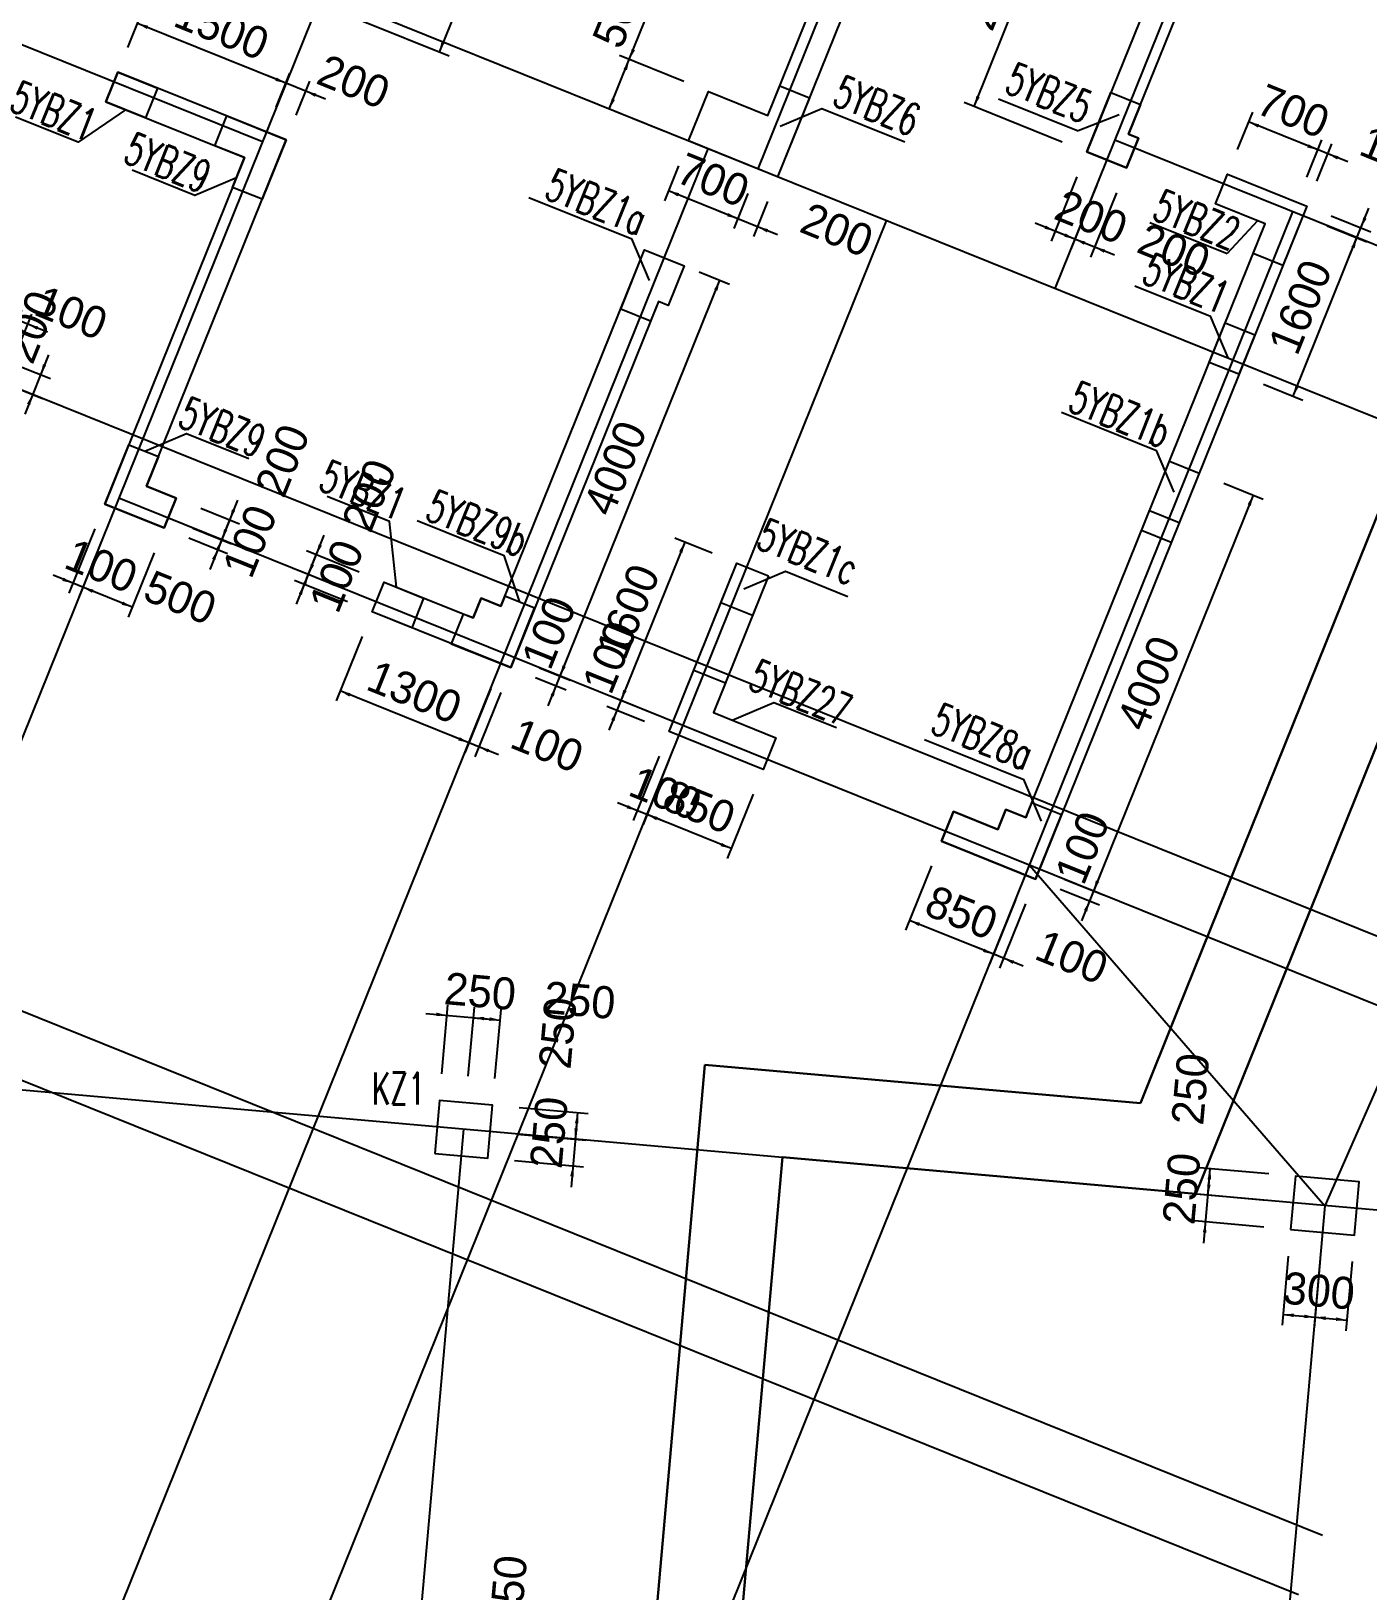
# Model space of a CAD drawing. Extents: x 387171 to 699106, y 11966 to 245688.
# Drawn here: x 553716 to 566237, y 64071 to 78685 of the extents above; entities that cross this region are included whole.
import ezdxf

# ---------------------------------------------------------------- set-up
doc = ezdxf.new("R2010")
doc.units = 0
doc.header["$LTSCALE"] = 100
doc.header["$MEASUREMENT"] = 0
doc.linetypes.add('DASHED', pattern=[19.05, 12.7, -6.35])
for name, color, linetype in [('b边缘构件', 235, 'Continuous'), ('COLU', 7, 'Continuous'), ('COLU_DASH', 9, 'DASHED'), ('DIM', 3, 'Continuous'), ('DOTE', 253, 'Continuous'), ('h后浇带(新)', 1, 'Continuous'), ('NUM', 7, 'Continuous'), ('wall-主楼', 2, 'Continuous'), ('Y阴影', 254, 'Continuous'), ('小尺寸', 4, 'Continuous'), ('边缘构件标注', 1, 'Continuous')]:
    doc.layers.add(name, color=color, linetype=linetype)
doc.styles.add('hztxt', font='hztxt')
doc.styles.get("Standard").update_dxf_attribs({"font": 'standard'})
doc.dimstyles.get("Standard").update_dxf_attribs({"dimtxt": 300, "dimasz": 100, "dimexe": 100, "dimexo": 250, "dimgap": 100, "dimtad": 0, "dimtoh": 1, "dimdec": 0, "dimdsep": 46, "dimcen": 0.09, "dimclrt": 7, "dimadec": 0, "dimazin": 0, "dimtfac": 1, "dimtdec": 4, "dimtofl": 0, "dimtmove": 0, "dimatfit": 3, "dimfxl": 1, "dimtolj": 1, "dimtzin": 0, "dimarcsym": 0})

# ---------------------------------------------------------------- blocks, each defined once
blk = doc.blocks.new('*D1565')
at = {"layer": '小尺寸', "color": 0, "linetype": 'ByBlock', "lineweight": -2}
for p, q in [((559780, 77425), (559648, 77097)), ((560335, 76928), (559686, 77190)), ((560430, 77163), (560298, 76835))]:
    blk.add_line(p, q, dxfattribs=at)
for points in [[(559686, 77190), (559785, 77168), (559772, 77137)], [(560335, 76928), (560236, 76950), (560248, 76981)]]:
    blk.add_solid(points, dxfattribs=at)
at = {"layer": '小尺寸', "color": 7, "linetype": 'Continuous', "lineweight": -2, "insert": (560104, 77291), "char_height": 300, "width": 566.67, "attachment_point": 5, "rotation": 338.0454, "style": 'hztxt'}
blk.add_mtext('700', dxfattribs=at)
blk = doc.blocks.new('*D1137')
at = {"layer": '小尺寸', "color": 0, "linetype": 'ByBlock', "lineweight": -2}
for p, q in [((559132, 77956), (559319, 78419)), ((559829, 78214), (559226, 78457)), ((559642, 77750), (559039, 77993))]:
    blk.add_line(p, q, dxfattribs=at)
for points in [[(559319, 78419), (559297, 78320), (559266, 78333)], [(559132, 77956), (559154, 78055), (559185, 78042)]]:
    blk.add_solid(points, dxfattribs=at)
at = {"layer": '小尺寸', "color": 7, "linetype": 'Continuous', "lineweight": -2, "insert": (559230, 78868), "char_height": 300, "width": 566.67, "attachment_point": 5, "rotation": 68.0454, "style": 'hztxt'}
blk.add_mtext('500', dxfattribs=at)
blk = doc.blocks.new('*D711')
at = {"layer": '小尺寸', "color": 0, "linetype": 'ByBlock', "lineweight": -2}
for p, q in [((558022, 72527), (557779, 71924)), ((558115, 72490), (557872, 71887)), ((558094, 71905), (557631, 72092))]:
    blk.add_line(p, q, dxfattribs=at)
for points in [[(557816, 72017), (557717, 72039), (557730, 72070)], [(557909, 71979), (558008, 71957), (557995, 71927)]]:
    blk.add_solid(points, dxfattribs=at)
at = {"layer": '小尺寸', "color": 7, "linetype": 'Continuous', "lineweight": -2, "insert": (558550, 71991), "char_height": 300, "width": 476.67, "attachment_point": 5, "rotation": 338.0454, "style": 'hztxt'}
blk.add_mtext('100', dxfattribs=at)
blk = doc.blocks.new('*D631')
at = {"layer": '小尺寸', "color": 0, "linetype": 'ByBlock', "lineweight": -2}
for p, q in [((556816, 73013), (556573, 72410)), ((557816, 72017), (556610, 72503)), ((558022, 72527), (557779, 71924))]:
    blk.add_line(p, q, dxfattribs=at)
for points in [[(556610, 72503), (556709, 72481), (556697, 72450)], [(557816, 72017), (557717, 72039), (557730, 72070)]]:
    blk.add_solid(points, dxfattribs=at)
at = {"layer": '小尺寸', "color": 7, "linetype": 'Continuous', "lineweight": -2, "insert": (557307, 72492), "char_height": 300, "width": 690, "attachment_point": 5, "rotation": 338.0454, "style": 'hztxt'}
blk.add_mtext('1300', dxfattribs=at)
blk = doc.blocks.new('*D232')
at = {"layer": '小尺寸', "color": 0, "linetype": 'ByBlock', "lineweight": -2}
for p, q in [((559691, 71854), (559448, 71251)), ((560480, 71536), (560237, 70933)), ((560274, 71026), (559486, 71344))]:
    blk.add_line(p, q, dxfattribs=at)
for points in [[(559486, 71344), (559585, 71322), (559572, 71291)], [(560274, 71026), (560175, 71048), (560187, 71079)]]:
    blk.add_solid(points, dxfattribs=at)
at = {"layer": '小尺寸', "color": 7, "linetype": 'Continuous', "lineweight": -2, "insert": (559973, 71417), "char_height": 300, "width": 566.67, "attachment_point": 5, "rotation": 338.0454, "style": 'hztxt'}
blk.add_mtext('850', dxfattribs=at)
blk = doc.blocks.new('*D2774')
at = {"layer": '小尺寸', "color": 0, "linetype": 'ByBlock', "lineweight": -2}
for p, q in [((559599, 71891), (559355, 71289)), ((559691, 71854), (559448, 71251)), ((559671, 71269), (559207, 71456))]:
    blk.add_line(p, q, dxfattribs=at)
for points in [[(559393, 71381), (559294, 71403), (559306, 71434)], [(559486, 71344), (559585, 71322), (559572, 71291)]]:
    blk.add_solid(points, dxfattribs=at)
at = {"layer": '小尺寸', "color": 7, "linetype": 'Continuous', "lineweight": -2, "insert": (559659, 71543), "char_height": 300, "width": 476.67, "attachment_point": 5, "rotation": 338.0454, "style": 'hztxt'}
blk.add_mtext('100', dxfattribs=at)
blk = doc.blocks.new('*D2744')
at = {"layer": '小尺寸', "color": 0, "linetype": 'ByBlock', "lineweight": -2}
for p, q in [((562937, 70545), (562694, 69943)), ((563030, 70508), (562787, 69905)), ((563010, 69923), (562546, 70110))]:
    blk.add_line(p, q, dxfattribs=at)
for points in [[(562732, 70035), (562633, 70057), (562645, 70088)], [(562825, 69998), (562924, 69976), (562911, 69945)]]:
    blk.add_solid(points, dxfattribs=at)
at = {"layer": '小尺寸', "color": 7, "linetype": 'Continuous', "lineweight": -2, "insert": (563465, 70009), "char_height": 300, "width": 476.67, "attachment_point": 5, "rotation": 338.0454, "style": 'hztxt'}
blk.add_mtext('100', dxfattribs=at)
blk = doc.blocks.new('*D2307')
at = {"layer": '小尺寸', "color": 0, "linetype": 'ByBlock', "lineweight": -2}
for p, q in [((562149, 70863), (561906, 70260)), ((562937, 70545), (562694, 69943)), ((562732, 70035), (561943, 70353))]:
    blk.add_line(p, q, dxfattribs=at)
for points in [[(561943, 70353), (562042, 70331), (562030, 70300)], [(562732, 70035), (562633, 70057), (562645, 70088)]]:
    blk.add_solid(points, dxfattribs=at)
at = {"layer": '小尺寸', "color": 7, "linetype": 'Continuous', "lineweight": -2, "insert": (562431, 70426), "char_height": 300, "width": 566.67, "attachment_point": 5, "rotation": 338.0454, "style": 'hztxt'}
blk.add_mtext('850', dxfattribs=at)
blk = doc.blocks.new('*D1876')
at = {"layer": '小尺寸', "color": 0, "linetype": 'ByBlock', "lineweight": -2}
for p, q in [((566049, 77461), (565585, 77648)), ((565667, 77316), (565808, 77666)), ((565759, 77279), (565901, 77629))]:
    blk.add_line(p, q, dxfattribs=at)
for points in [[(565770, 77573), (565671, 77595), (565684, 77626)], [(565863, 77536), (565962, 77514), (565950, 77483)]]:
    blk.add_solid(points, dxfattribs=at)
at = {"layer": '小尺寸', "color": 7, "linetype": 'Continuous', "lineweight": -2, "insert": (566504, 77547), "char_height": 300, "width": 476.67, "attachment_point": 5, "rotation": 338.0454, "style": 'hztxt'}
blk.add_mtext('100', dxfattribs=at)
blk = doc.blocks.new('*D1793')
at = {"layer": '小尺寸', "color": 0, "linetype": 'ByBlock', "lineweight": -2}
for p, q in [((565017, 77578), (565159, 77928)), ((565770, 77573), (565121, 77835)), ((565667, 77316), (565808, 77666))]:
    blk.add_line(p, q, dxfattribs=at)
for points in [[(565121, 77835), (565220, 77813), (565208, 77782)], [(565770, 77573), (565671, 77595), (565684, 77626)]]:
    blk.add_solid(points, dxfattribs=at)
at = {"layer": '小尺寸', "color": 7, "linetype": 'Continuous', "lineweight": -2, "insert": (565539, 77936), "char_height": 300, "width": 566.67, "attachment_point": 5, "rotation": 338.0454, "style": 'hztxt'}
blk.add_mtext('700', dxfattribs=at)
blk = doc.blocks.new('*D1387')
at = {"layer": '小尺寸', "color": 0, "linetype": 'ByBlock', "lineweight": -2}
for p, q in [((565538, 75266), (566136, 76750)), ((565858, 76862), (566229, 76712)), ((565259, 75378), (565630, 75228))]:
    blk.add_line(p, q, dxfattribs=at)
for points in [[(566136, 76750), (566114, 76651), (566083, 76663)], [(565538, 75266), (565560, 75365), (565591, 75352)]]:
    blk.add_solid(points, dxfattribs=at)
at = {"layer": '小尺寸', "color": 7, "linetype": 'Continuous', "lineweight": -2, "insert": (565605, 76101), "char_height": 300, "width": 685, "attachment_point": 5, "rotation": 68.0454, "style": 'hztxt'}
blk.add_mtext('1600', dxfattribs=at)
blk = doc.blocks.new('*D915')
at = {"layer": '小尺寸', "color": 0, "linetype": 'ByBlock', "lineweight": -2}
for p, q in [((566061, 76564), (566248, 77028)), ((565895, 76954), (566266, 76805)), ((565858, 76862), (566229, 76712))]:
    blk.add_line(p, q, dxfattribs=at)
for points in [[(566173, 76842), (566195, 76941), (566226, 76929)], [(566136, 76750), (566114, 76651), (566083, 76663)]]:
    blk.add_solid(points, dxfattribs=at)
at = {"layer": '小尺寸', "color": 7, "linetype": 'Continuous', "lineweight": -2, "insert": (566626, 77296), "char_height": 300, "width": 476.67, "attachment_point": 5, "rotation": 68.0454, "style": 'hztxt'}
blk.add_mtext('100', dxfattribs=at)
blk = doc.blocks.new('*D514')
at = {"layer": '小尺寸', "color": 0, "linetype": 'ByBlock', "lineweight": -2}
for p, q in [((563698, 77247), (563455, 76644)), ((563884, 77172), (563641, 76569)), ((563864, 76587), (563307, 76812))]:
    blk.add_line(p, q, dxfattribs=at)
for points in [[(563493, 76737), (563394, 76759), (563406, 76790)], [(563678, 76662), (563777, 76640), (563765, 76609)]]:
    blk.add_solid(points, dxfattribs=at)
at = {"layer": '小尺寸', "color": 7, "linetype": 'Continuous', "lineweight": -2, "insert": (564422, 76632), "char_height": 300, "width": 566.67, "attachment_point": 5, "rotation": 338.0454, "style": 'hztxt'}
blk.add_mtext('200', dxfattribs=at)
blk = doc.blocks.new('*D2633')
at = {"layer": '小尺寸', "color": 0, "linetype": 'ByBlock', "lineweight": -2}
for p, q in [((563513, 77322), (563270, 76719)), ((563698, 77247), (563455, 76644)), ((563678, 76662), (563122, 76886))]:
    blk.add_line(p, q, dxfattribs=at)
for points in [[(563307, 76812), (563208, 76834), (563220, 76865)], [(563493, 76737), (563591, 76715), (563579, 76684)]]:
    blk.add_solid(points, dxfattribs=at)
at = {"layer": '小尺寸', "color": 7, "linetype": 'Continuous', "lineweight": -2, "insert": (563647, 76944), "char_height": 300, "width": 566.67, "attachment_point": 5, "rotation": 338.0454, "style": 'hztxt'}
blk.add_mtext('200', dxfattribs=at)
blk = doc.blocks.new('*D2592')
at = {"layer": '小尺寸', "color": 0, "linetype": 'ByBlock', "lineweight": -2}
for p, q in [((562549, 77980), (563409, 80113)), ((563724, 79986), (563316, 80150)), ((563374, 77647), (562456, 78017))]:
    blk.add_line(p, q, dxfattribs=at)
for points in [[(563409, 80113), (563387, 80014), (563356, 80027)], [(562549, 77980), (562571, 78079), (562602, 78066)]]:
    blk.add_solid(points, dxfattribs=at)
at = {"layer": '小尺寸', "color": 7, "linetype": 'Continuous', "lineweight": -2, "insert": (562747, 79140), "char_height": 300, "width": 780, "attachment_point": 5, "rotation": 68.0454, "style": 'hztxt'}
blk.add_mtext('2300', dxfattribs=at)
blk = doc.blocks.new('*D830')
at = {"layer": '小尺寸', "color": 0, "linetype": 'ByBlock', "lineweight": -2}
for p, q in [((560430, 77163), (560298, 76835)), ((560615, 77088), (560483, 76761)), ((560706, 76778), (560149, 77003))]:
    blk.add_line(p, q, dxfattribs=at)
for points in [[(560335, 76928), (560236, 76950), (560248, 76981)], [(560520, 76853), (560619, 76831), (560607, 76800)]]:
    blk.add_solid(points, dxfattribs=at)
at = {"layer": '小尺寸', "color": 7, "linetype": 'Continuous', "lineweight": -2, "insert": (561264, 76823), "char_height": 300, "width": 566.67, "attachment_point": 5, "rotation": 338.0454, "style": 'hztxt'}
blk.add_mtext('200', dxfattribs=at)
blk = doc.blocks.new('*D18')
at = {"layer": '小尺寸', "color": 0, "linetype": 'ByBlock', "lineweight": -2}
for p, q in [((559319, 78419), (560478, 81295)), ((560988, 81089), (560385, 81332)), ((559829, 78214), (559226, 78457))]:
    blk.add_line(p, q, dxfattribs=at)
for points in [[(560478, 81295), (560456, 81196), (560425, 81208)], [(559319, 78419), (559341, 78518), (559372, 78506)]]:
    blk.add_solid(points, dxfattribs=at)
at = {"layer": '小尺寸', "color": 7, "linetype": 'Continuous', "lineweight": -2, "insert": (559666, 79950), "char_height": 300, "width": 775, "attachment_point": 5, "rotation": 68.0454, "style": 'hztxt'}
blk.add_mtext('3100', dxfattribs=at)
blk = doc.blocks.new('*D43')
at = {"layer": '小尺寸', "color": 0, "linetype": 'ByBlock', "lineweight": -2}
for p, q in [((564888, 74449), (565257, 74301)), ((565164, 74338), (563668, 70628)), ((563393, 70739), (563761, 70591))]:
    blk.add_line(p, q, dxfattribs=at)
for points in [[(565164, 74338), (565142, 74239), (565111, 74252)], [(563668, 70628), (563690, 70727), (563721, 70715)]]:
    blk.add_solid(points, dxfattribs=at)
at = {"layer": '小尺寸', "color": 7, "linetype": 'Continuous', "lineweight": -2, "insert": (564184, 72577), "char_height": 300, "width": 790, "attachment_point": 5, "rotation": 68.0454, "style": 'hztxt'}
blk.add_mtext('4000', dxfattribs=at)
blk = doc.blocks.new('*D2636')
at = {"layer": '小尺寸', "color": 0, "linetype": 'ByBlock', "lineweight": -2}
for p, q in [((563393, 70739), (563761, 70591)), ((563743, 70814), (563556, 70350)), ((563356, 70646), (563724, 70498))]:
    blk.add_line(p, q, dxfattribs=at)
for points in [[(563668, 70628), (563690, 70727), (563721, 70715)], [(563631, 70535), (563609, 70436), (563578, 70449)]]:
    blk.add_solid(points, dxfattribs=at)
at = {"layer": '小尺寸', "color": 7, "linetype": 'Continuous', "lineweight": -2, "insert": (563563, 71035), "char_height": 300, "width": 476.67, "attachment_point": 5, "rotation": 68.0454, "style": 'hztxt'}
blk.add_mtext('100', dxfattribs=at)
blk = doc.blocks.new('*D2594')
at = {"layer": '小尺寸', "color": 0, "linetype": 'ByBlock', "lineweight": -2}
for p, q in [((558559, 72364), (558746, 72828)), ((558477, 72721), (558764, 72605)), ((558440, 72628), (558727, 72512))]:
    blk.add_line(p, q, dxfattribs=at)
for points in [[(558671, 72643), (558693, 72742), (558724, 72729)], [(558634, 72550), (558612, 72451), (558581, 72463)]]:
    blk.add_solid(points, dxfattribs=at)
at = {"layer": '小尺寸', "color": 7, "linetype": 'Continuous', "lineweight": -2, "insert": (558566, 73050), "char_height": 300, "width": 476.67, "attachment_point": 5, "rotation": 68.0454, "style": 'hztxt'}
blk.add_mtext('100', dxfattribs=at)
blk = doc.blocks.new('*D2174')
at = {"layer": '小尺寸', "color": 0, "linetype": 'ByBlock', "lineweight": -2}
for p, q in [((558671, 72643), (560167, 76352)), ((559973, 76431), (560259, 76315)), ((558477, 72721), (558764, 72605))]:
    blk.add_line(p, q, dxfattribs=at)
for points in [[(560167, 76352), (560145, 76254), (560114, 76266)], [(558671, 72643), (558693, 72742), (558724, 72729)]]:
    blk.add_solid(points, dxfattribs=at)
at = {"layer": '小尺寸', "color": 7, "linetype": 'Continuous', "lineweight": -2, "insert": (559187, 74591), "char_height": 300, "width": 790, "attachment_point": 5, "rotation": 68.0454, "style": 'hztxt'}
blk.add_mtext('4000', dxfattribs=at)
blk = doc.blocks.new('*D1737')
at = {"layer": '小尺寸', "color": 0, "linetype": 'ByBlock', "lineweight": -2}
for p, q in [((559839, 73897), (559240, 72413)), ((560096, 73793), (559746, 73934)), ((559497, 72309), (559148, 72450))]:
    blk.add_line(p, q, dxfattribs=at)
for points in [[(559839, 73897), (559817, 73798), (559786, 73811)], [(559240, 72413), (559262, 72512), (559293, 72500)]]:
    blk.add_solid(points, dxfattribs=at)
at = {"layer": '小尺寸', "color": 7, "linetype": 'Continuous', "lineweight": -2, "insert": (559308, 73249), "char_height": 300, "width": 685, "attachment_point": 5, "rotation": 68.0454, "style": 'hztxt'}
blk.add_mtext('1600', dxfattribs=at)
blk = doc.blocks.new('*D1318')
at = {"layer": '小尺寸', "color": 0, "linetype": 'ByBlock', "lineweight": -2}
for p, q in [((559315, 72599), (559128, 72135)), ((559460, 72217), (559110, 72358)), ((559497, 72309), (559148, 72450))]:
    blk.add_line(p, q, dxfattribs=at)
for points in [[(559240, 72413), (559262, 72512), (559293, 72500)], [(559203, 72320), (559181, 72221), (559150, 72234)]]:
    blk.add_solid(points, dxfattribs=at)
at = {"layer": '小尺寸', "color": 7, "linetype": 'Continuous', "lineweight": -2, "insert": (559135, 72820), "char_height": 300, "width": 476.67, "attachment_point": 5, "rotation": 68.0454, "style": 'hztxt'}
blk.add_mtext('100', dxfattribs=at)
blk = doc.blocks.new('*D1262')
at = {"layer": '小尺寸', "color": 0, "linetype": 'ByBlock', "lineweight": -2}
for p, q in [((554405, 73985), (554162, 73382)), ((554868, 73798), (554625, 73195)), ((554663, 73288), (554199, 73475))]:
    blk.add_line(p, q, dxfattribs=at)
for points in [[(554199, 73475), (554298, 73453), (554286, 73422)], [(554663, 73288), (554564, 73310), (554576, 73341)]]:
    blk.add_solid(points, dxfattribs=at)
at = {"layer": '小尺寸', "color": 7, "linetype": 'Continuous', "lineweight": -2, "insert": (555112, 73377), "char_height": 300, "width": 566.67, "attachment_point": 5, "rotation": 338.0454, "style": 'hztxt'}
blk.add_mtext('500', dxfattribs=at)
blk = doc.blocks.new('*D834')
at = {"layer": '小尺寸', "color": 0, "linetype": 'ByBlock', "lineweight": -2}
for p, q in [((554312, 74022), (554069, 73420)), ((554405, 73985), (554162, 73382)), ((554384, 73400), (553921, 73587))]:
    blk.add_line(p, q, dxfattribs=at)
for points in [[(554106, 73512), (554007, 73534), (554020, 73565)], [(554199, 73475), (554298, 73453), (554286, 73422)]]:
    blk.add_solid(points, dxfattribs=at)
at = {"layer": '小尺寸', "color": 7, "linetype": 'Continuous', "lineweight": -2, "insert": (554373, 73674), "char_height": 300, "width": 476.67, "attachment_point": 5, "rotation": 338.0454, "style": 'hztxt'}
blk.add_mtext('100', dxfattribs=at)
blk = doc.blocks.new('*D2686')
at = {"layer": '小尺寸', "color": 0, "linetype": 'ByBlock', "lineweight": -2}
for p, q in [((556201, 73315), (556387, 73779)), ((556678, 73338), (556183, 73538)), ((556715, 73431), (556220, 73631))]:
    blk.add_line(p, q, dxfattribs=at)
for points in [[(556313, 73593), (556335, 73692), (556366, 73680)], [(556275, 73501), (556253, 73402), (556222, 73414)]]:
    blk.add_solid(points, dxfattribs=at)
at = {"layer": '小尺寸', "color": 7, "linetype": 'Continuous', "lineweight": -2, "insert": (556577, 73580), "char_height": 300, "width": 476.67, "attachment_point": 5, "rotation": 68.0454, "style": 'hztxt'}
blk.add_mtext('100', dxfattribs=at)
blk = doc.blocks.new('*D2277')
at = {"layer": '小尺寸', "color": 0, "linetype": 'ByBlock', "lineweight": -2}
for p, q in [((556238, 73408), (556462, 73964)), ((556790, 73617), (556295, 73816)), ((556715, 73431), (556220, 73631))]:
    blk.add_line(p, q, dxfattribs=at)
for points in [[(556387, 73779), (556409, 73878), (556440, 73865)], [(556313, 73593), (556291, 73494), (556260, 73507)]]:
    blk.add_solid(points, dxfattribs=at)
at = {"layer": '小尺寸', "color": 7, "linetype": 'Continuous', "lineweight": -2, "insert": (556882, 74336), "char_height": 300, "width": 566.67, "attachment_point": 5, "rotation": 68.0454, "style": 'hztxt'}
blk.add_mtext('200', dxfattribs=at)
blk = doc.blocks.new('*D1839')
at = {"layer": '小尺寸', "color": 0, "linetype": 'ByBlock', "lineweight": -2}
for p, q in [((555650, 74292), (555426, 73735)), ((555306, 74215), (555668, 74069)), ((555231, 74029), (555593, 73883))]:
    blk.add_line(p, q, dxfattribs=at)
for points in [[(555575, 74106), (555597, 74205), (555628, 74193)], [(555501, 73921), (555479, 73822), (555448, 73834)]]:
    blk.add_solid(points, dxfattribs=at)
at = {"layer": '小尺寸', "color": 7, "linetype": 'Continuous', "lineweight": -2, "insert": (556070, 74663), "char_height": 300, "width": 566.67, "attachment_point": 5, "rotation": 68.0454, "style": 'hztxt'}
blk.add_mtext('200', dxfattribs=at)
blk = doc.blocks.new('*D1789')
at = {"layer": '小尺寸', "color": 0, "linetype": 'ByBlock', "lineweight": -2}
for p, q in [((555575, 74106), (555388, 73642)), ((555231, 74029), (555593, 73883)), ((555194, 73937), (555556, 73790))]:
    blk.add_line(p, q, dxfattribs=at)
for points in [[(555501, 73921), (555523, 74020), (555553, 74007)], [(555463, 73828), (555441, 73729), (555410, 73741)]]:
    blk.add_solid(points, dxfattribs=at)
at = {"layer": '小尺寸', "color": 7, "linetype": 'Continuous', "lineweight": -2, "insert": (555765, 73907), "char_height": 300, "width": 476.67, "attachment_point": 5, "rotation": 68.0454, "style": 'hztxt'}
blk.add_mtext('100', dxfattribs=at)
blk = doc.blocks.new('*D1373')
at = {"layer": '小尺寸', "color": 0, "linetype": 'ByBlock', "lineweight": -2}
for p, q in [((556474, 78048), (555917, 78273)), ((556012, 77973), (556140, 78291)), ((556198, 77898), (556326, 78216))]:
    blk.add_line(p, q, dxfattribs=at)
for points in [[(556103, 78198), (556004, 78220), (556016, 78251)], [(556288, 78123), (556387, 78101), (556375, 78070)]]:
    blk.add_solid(points, dxfattribs=at)
at = {"layer": '小尺寸', "color": 7, "linetype": 'Continuous', "lineweight": -2, "insert": (556737, 78212), "char_height": 300, "width": 566.67, "attachment_point": 5, "rotation": 338.0454, "style": 'hztxt'}
blk.add_mtext('200', dxfattribs=at)
blk = doc.blocks.new('*D934')
at = {"layer": '小尺寸', "color": 0, "linetype": 'ByBlock', "lineweight": -2}
for p, q in [((554621, 78534), (554749, 78852)), ((556103, 78198), (554712, 78759)), ((556012, 77973), (556140, 78291))]:
    blk.add_line(p, q, dxfattribs=at)
for points in [[(554712, 78759), (554811, 78737), (554798, 78706)], [(556103, 78198), (556004, 78220), (556016, 78251)]]:
    blk.add_solid(points, dxfattribs=at)
at = {"layer": '小尺寸', "color": 7, "linetype": 'Continuous', "lineweight": -2, "insert": (555501, 78710), "char_height": 300, "width": 690, "attachment_point": 5, "rotation": 338.0454, "style": 'hztxt'}
blk.add_mtext('1500', dxfattribs=at)
blk = doc.blocks.new('*D525')
at = {"layer": '小尺寸', "color": 0, "linetype": 'ByBlock', "lineweight": -2}
for p, q in [((553869, 75866), (553405, 76053)), ((553462, 75659), (553628, 76071)), ((553555, 75621), (553721, 76033))]:
    blk.add_line(p, q, dxfattribs=at)
for points in [[(553591, 75978), (553492, 76000), (553504, 76031)], [(553683, 75940), (553782, 75918), (553770, 75888)]]:
    blk.add_solid(points, dxfattribs=at)
at = {"layer": '小尺寸', "color": 7, "linetype": 'Continuous', "lineweight": -2, "insert": (554091, 76046), "char_height": 300, "width": 476.67, "attachment_point": 5, "rotation": 338.0454, "style": 'hztxt'}
blk.add_mtext('100', dxfattribs=at)
blk = doc.blocks.new('*D2642')
at = {"layer": '小尺寸', "color": 0, "linetype": 'ByBlock', "lineweight": -2}
for p, q in [((553879, 75653), (553655, 75096)), ((553629, 75538), (553897, 75430)), ((553554, 75352), (553822, 75244))]:
    blk.add_line(p, q, dxfattribs=at)
for points in [[(553804, 75467), (553826, 75566), (553857, 75554)], [(553729, 75282), (553707, 75183), (553677, 75195)]]:
    blk.add_solid(points, dxfattribs=at)
at = {"layer": '小尺寸', "color": 7, "linetype": 'Continuous', "lineweight": -2, "insert": (553716, 75916), "char_height": 300, "width": 566.67, "attachment_point": 5, "rotation": 68.0454, "style": 'hztxt'}
blk.add_mtext('200', dxfattribs=at)
blk = doc.blocks.new('*D1081')
at = {"layer": '小尺寸', "color": 0, "linetype": 'ByBlock', "lineweight": -2}
for p, q in [((558669, 82023), (559014, 81884)), ((558921, 81922), (557538, 78490)), ((556822, 78779), (557631, 78453))]:
    blk.add_line(p, q, dxfattribs=at)
for points in [[(558921, 81922), (558899, 81823), (558868, 81835)], [(557538, 78490), (557560, 78589), (557591, 78577)]]:
    blk.add_solid(points, dxfattribs=at)
at = {"layer": '小尺寸', "color": 7, "linetype": 'Continuous', "lineweight": -2, "insert": (557998, 80299), "char_height": 300, "width": 780, "attachment_point": 5, "rotation": 68.0454, "style": 'hztxt'}
blk.add_mtext('3700', dxfattribs=at)
blk = doc.blocks.new('*D499')
at = {"layer": 'DIM', "color": 0, "linetype": 'ByBlock', "lineweight": -2}
for p, q in [((558287, 68600), (558935, 68543)), ((558835, 68552), (558813, 68303)), ((558265, 68351), (558913, 68294))]:
    blk.add_line(p, q, dxfattribs=at)
for points in [[(558835, 68552), (558843, 68450), (558810, 68453)], [(558813, 68303), (558805, 68404), (558838, 68401)]]:
    blk.add_solid(points, dxfattribs=at)
at = {"layer": 'DIM', "color": 7, "linetype": 'Continuous', "lineweight": -2, "insert": (558650, 69297), "char_height": 300, "width": 566.67, "attachment_point": 5, "rotation": 84.9316, "style": 'hztxt'}
blk.add_mtext('250', dxfattribs=at)
blk = doc.blocks.new('*D44')
at = {"layer": 'DIM', "color": 0, "linetype": 'ByBlock', "lineweight": -2}
for p, q in [((558831, 68502), (558773, 67854)), ((558265, 68351), (558913, 68294)), ((558243, 68102), (558890, 68045))]:
    blk.add_line(p, q, dxfattribs=at)
for points in [[(558813, 68303), (558805, 68404), (558838, 68401)], [(558791, 68054), (558799, 67952), (558765, 67955)]]:
    blk.add_solid(points, dxfattribs=at)
at = {"layer": 'DIM', "color": 7, "linetype": 'Continuous', "lineweight": -2, "insert": (558567, 68365), "char_height": 300, "width": 566.67, "attachment_point": 5, "rotation": 84.9316, "style": 'hztxt'}
blk.add_mtext('250', dxfattribs=at)
blk = doc.blocks.new('*D2645')
at = {"layer": 'DIM', "color": 0, "linetype": 'ByBlock', "lineweight": -2}
for p, q in [((557412, 69481), (558059, 69424)), ((557562, 68915), (557620, 69563)), ((557811, 68893), (557869, 69541))]:
    blk.add_line(p, q, dxfattribs=at)
for points in [[(557611, 69463), (557510, 69456), (557513, 69489)], [(557860, 69441), (557961, 69449), (557958, 69416)]]:
    blk.add_solid(points, dxfattribs=at)
at = {"layer": 'DIM', "color": 7, "linetype": 'Continuous', "lineweight": -2, "insert": (557922, 69687), "char_height": 300, "width": 566.67, "attachment_point": 5, "rotation": 354.9316, "style": 'hztxt'}
blk.add_mtext('250', dxfattribs=at)
blk = doc.blocks.new('*D2565')
at = {"layer": 'DIM', "color": 0, "linetype": 'ByBlock', "lineweight": -2}
for p, q in [((557811, 68893), (557869, 69541)), ((557860, 69441), (558109, 69419)), ((558060, 68871), (558118, 69519))]:
    blk.add_line(p, q, dxfattribs=at)
for points in [[(557860, 69441), (557961, 69449), (557958, 69416)], [(558109, 69419), (558008, 69411), (558011, 69445)]]:
    blk.add_solid(points, dxfattribs=at)
at = {"layer": 'DIM', "color": 7, "linetype": 'Continuous', "lineweight": -2, "insert": (558854, 69604), "char_height": 300, "width": 566.67, "attachment_point": 5, "rotation": 354.9316, "style": 'hztxt'}
blk.add_mtext('250', dxfattribs=at)
blk = doc.blocks.new('*D2156')
at = {"layer": 'DIM', "color": 0, "linetype": 'ByBlock', "lineweight": -2}
for p, q in [((565492, 67208), (565435, 66561)), ((565791, 67182), (565734, 66534)), ((565444, 66660), (565743, 66634))]:
    blk.add_line(p, q, dxfattribs=at)
for points in [[(565444, 66660), (565545, 66668), (565542, 66635)], [(565743, 66634), (565642, 66626), (565644, 66659)]]:
    blk.add_solid(points, dxfattribs=at)
at = {"layer": 'DIM', "color": 7, "linetype": 'Continuous', "lineweight": -2, "insert": (565780, 66881), "char_height": 300, "width": 566.67, "attachment_point": 5, "rotation": 354.9316, "style": 'hztxt'}
blk.add_mtext('300', dxfattribs=at)
blk = doc.blocks.new('*D1686')
at = {"layer": 'DIM', "color": 0, "linetype": 'ByBlock', "lineweight": -2}
for p, q in [((565791, 67182), (565734, 66534)), ((566090, 67155), (566033, 66508)), ((565743, 66634), (566041, 66607))]:
    blk.add_line(p, q, dxfattribs=at)
for points in [[(565743, 66634), (565844, 66642), (565841, 66608)], [(566041, 66607), (565940, 66600), (565943, 66633)]]:
    blk.add_solid(points, dxfattribs=at)
at = {"layer": 'DIM', "color": 7, "linetype": 'Continuous', "lineweight": -2, "insert": (566812, 66790), "char_height": 300, "width": 566.67, "attachment_point": 5, "rotation": 354.9316, "style": 'hztxt'}
blk.add_mtext('300', dxfattribs=at)
blk = doc.blocks.new('*D1283')
at = {"layer": 'DIM', "color": 0, "linetype": 'ByBlock', "lineweight": -2}
for p, q in [((564700, 67329), (564757, 67976)), ((565288, 67728), (564640, 67786)), ((565265, 67479), (564618, 67537))]:
    blk.add_line(p, q, dxfattribs=at)
for points in [[(564740, 67777), (564732, 67878), (564765, 67875)], [(564718, 67528), (564725, 67427), (564692, 67430)]]:
    blk.add_solid(points, dxfattribs=at)
at = {"layer": 'DIM', "color": 7, "linetype": 'Continuous', "lineweight": -2, "insert": (564494, 67839), "char_height": 300, "width": 566.67, "attachment_point": 5, "rotation": 84.9316, "style": 'hztxt'}
blk.add_mtext('250', dxfattribs=at)
blk = doc.blocks.new('*D1181')
at = {"layer": 'DIM', "color": 0, "linetype": 'ByBlock', "lineweight": -2}
for p, q in [((565310, 67977), (564662, 68035)), ((564740, 67777), (564762, 68026)), ((565288, 67728), (564640, 67786))]:
    blk.add_line(p, q, dxfattribs=at)
for points in [[(564762, 68026), (564770, 67925), (564736, 67928)], [(564740, 67777), (564732, 67878), (564765, 67875)]]:
    blk.add_solid(points, dxfattribs=at)
at = {"layer": 'DIM', "color": 7, "linetype": 'Continuous', "lineweight": -2, "insert": (564577, 68772), "char_height": 300, "width": 566.67, "attachment_point": 5, "rotation": 84.9316, "style": 'hztxt'}
blk.add_mtext('250', dxfattribs=at)
blk = doc.blocks.new('*D2350')
at = {"layer": 'DIM', "color": 0, "linetype": 'ByBlock', "lineweight": -2}
for p, q in [((558389, 63521), (558331, 62874)), ((557823, 63371), (558471, 63313)), ((557801, 63122), (558449, 63064))]:
    blk.add_line(p, q, dxfattribs=at)
for points in [[(558371, 63322), (558363, 63423), (558397, 63420)], [(558349, 63073), (558357, 62972), (558324, 62975)]]:
    blk.add_solid(points, dxfattribs=at)
at = {"layer": 'DIM', "color": 7, "linetype": 'Continuous', "lineweight": -2, "insert": (558186, 64068), "char_height": 300, "width": 566.67, "attachment_point": 5, "rotation": 84.9316, "style": 'hztxt'}
blk.add_mtext('250', dxfattribs=at)
blk = doc.blocks.new('1')
at = {"layer": 'h后浇带(新)', "color": 6, "lineweight": 30}
for p, q in [((634068, 527003), (630771, 524573)), ((635020, 526711), (631889, 524404)), ((630771, 524573), (641330, 510244)), ((631889, 524404), (641974, 510719))]:
    blk.add_line(p, q, dxfattribs=at)
for points in [[(632181, 534727), (634510, 528149), (635020, 526711)], [(631479, 534314), (633756, 527882), (634068, 527003)]]:
    blk.add_lwpolyline(points, dxfattribs=at)
blk = doc.blocks.new('后浇带现场')
at = {"color": 1, "lineweight": 30, "rotation": 318.5460777723208}
blk.add_blockref('1', (-77006, 620463), dxfattribs=at)

msp = doc.modelspace()

# ---------------------------------------------------------------- hatches: boundary and pattern name
at = {"layer": 'Y阴影'}
h = msp.add_hatch(dxfattribs=at)
h.set_pattern_fill('ANSI31', color=256, scale=25, angle=-21.95462, style=0)
h.set_pattern_definition([])
h.paths.add_polyline_path([(554898.6, 78152.6), (554786.4, 77874.4), (554415.4, 78023.9), (554527.6, 78302.2)], flags=0)
h = msp.add_hatch(dxfattribs=at)
h.set_pattern_fill('ANSI31', color=256, scale=25, angle=-21.95462, style=0)
h.set_pattern_definition([])
h.paths.add_polyline_path([(564089.3, 77682.4), (563977.1, 77404.1), (563606.1, 77553.7), (563830.4, 78110.1), (564108.7, 77998), (563996.5, 77719.7)], flags=0)
h = msp.add_hatch(dxfattribs=at)
h.set_pattern_fill('ANSI31', color=256, scale=25, angle=-21.95462, style=0)
h.set_pattern_definition([])
h.paths.add_polyline_path([(556104.3, 77666.6), (555880, 77110.1), (555601.7, 77222.2), (555713.9, 77500.5), (555435.6, 77612.7), (555547.8, 77890.9)], flags=0)
h = msp.add_hatch(dxfattribs=at)
h.set_pattern_fill('ANSI31', color=256, scale=25, angle=-21.95462, style=0)
h.set_pattern_definition([])
h.paths.add_polyline_path([(565666, 77046.8), (565441.7, 76490.3), (565163.4, 76602.4), (565275.6, 76880.7), (564811.8, 77067.6), (564924, 77345.9)], flags=0)
h = msp.add_hatch(dxfattribs=at)
h.set_pattern_fill('ANSI31', color=256, scale=25, angle=-21.95462, style=0)
h.set_pattern_definition([])
h.paths.add_polyline_path([(559516.6, 75967.6), (559238.3, 76079.8), (559462.6, 76636.3), (559833.6, 76486.7), (559684.1, 76115.7), (559591.3, 76153.1)], flags=0)
h = msp.add_hatch(dxfattribs=at)
h.set_pattern_fill('ANSI31', color=256, scale=25, angle=-21.95462, style=0)
h.set_pattern_definition([])
h.paths.add_polyline_path([(565180, 75841.1), (565030.4, 75470.1), (564752.2, 75582.2), (564901.7, 75953.2)], flags=0)
h = msp.add_hatch(dxfattribs=at)
h.set_pattern_fill('ANSI31', color=256, scale=25, angle=-21.95462, style=0)
h.set_pattern_definition([])
h.paths.add_polyline_path([(555074, 74308.2), (554961.8, 74030), (554405.3, 74254.3), (554629.7, 74810.8), (554907.9, 74698.6), (554795.7, 74420.4)], flags=0)
h = msp.add_hatch(dxfattribs=at)
h.set_pattern_fill('ANSI31', color=256, scale=25, angle=-21.95462, style=0)
h.set_pattern_definition([])
h.paths.add_polyline_path([(564656.5, 74542.6), (564469.6, 74078.8), (564191.4, 74191), (564378.3, 74654.7)], flags=0)
h = msp.add_hatch(dxfattribs=at)
h.set_pattern_fill('ANSI31', color=256, scale=25, angle=-21.95462, style=0)
h.set_pattern_definition([])
h.paths.add_polyline_path([(560624.4, 73580.3), (560474.8, 73209.3), (560178, 73329), (560327.6, 73699.9)], flags=0)
h = msp.add_hatch(dxfattribs=at)
h.set_pattern_fill('ANSI31', color=256, scale=25, angle=-21.95462, style=0)
h.set_pattern_definition([])
h.paths.add_polyline_path([(557280.5, 73095.3), (556909.5, 73244.8), (557021.7, 73523.1), (557392.7, 73373.5)], flags=0)
h = msp.add_hatch(dxfattribs=at)
h.set_pattern_fill('ANSI31', color=256, scale=25, angle=-21.95462, style=0)
h.set_pattern_definition([])
h.paths.add_polyline_path([(558432.3, 73277.9), (558154.1, 73390.1), (558116.8, 73297.6), (557931.3, 73372.4), (557856.5, 73186.9), (557763.7, 73224), (557651.5, 72945.7), (558208, 72721.4)], flags=0)
h = msp.add_hatch(dxfattribs=at)
h.set_pattern_fill('ANSI31', color=256, scale=25, angle=-21.95462, style=0)
h.set_pattern_definition([])
h.paths.add_polyline_path([(560692.7, 72064.9), (560573.1, 71768.1), (559692, 72123.2), (559923.8, 72698.3), (560220.6, 72578.6), (560108.4, 72300.4)], flags=0)
h = msp.add_hatch(dxfattribs=at)
h.set_pattern_fill('ANSI31', color=256, scale=25, angle=-21.95462, style=0)
h.set_pattern_definition([])
h.paths.add_polyline_path([(563088.4, 71454.9), (563032.3, 71315.8), (562846.8, 71390.6), (562772.1, 71205.1), (562354.7, 71373.3), (562242.5, 71095.1), (563123.7, 70739.9), (563366.7, 71342.8)], flags=0)

# ---------------------------------------------------------------- linework, layer by layer
at = {"layer": 'b边缘构件'}
for points in [[(554898.6, 78152.6), (554786.4, 77874.4), (554415.4, 78023.9), (554527.6, 78302.2), (554898.6, 78152.6)], [(560617.3, 77895.9), (560729.5, 78174.1), (561007.7, 78062), (560708.6, 77320), (559873.9, 77656.5), (560060.8, 78120.2), (560617.3, 77895.9), (560729.5, 78174.1)], [(564089.3, 77682.4), (563977.1, 77404.1), (563606.1, 77553.7), (563830.4, 78110.1), (564108.7, 77998), (563996.5, 77719.7), (564089.3, 77682.4)], [(556104.3, 77666.6), (555880, 77110.1), (555601.7, 77222.2), (555713.9, 77500.5), (555435.6, 77612.7), (555547.8, 77890.9), (556104.3, 77666.6)], [(565666, 77046.8), (565441.7, 76490.3), (565163.4, 76602.4), (565275.6, 76880.7), (564811.8, 77067.6), (564924, 77345.9), (565666, 77046.8)], [(559516.6, 75967.6), (559238.3, 76079.8), (559462.6, 76636.3), (559833.6, 76486.7), (559684.1, 76115.7), (559591.3, 76153.1), (559516.6, 75967.6)], [(565180, 75841.1), (565030.4, 75470.1), (564752.2, 75582.2), (564901.7, 75953.2), (565180, 75841.1)], [(555074, 74308.2), (554961.8, 74030), (554405.3, 74254.3), (554629.7, 74810.8), (554907.9, 74698.6), (554795.7, 74420.4), (555074, 74308.2)], [(564656.5, 74542.6), (564469.6, 74078.8), (564191.4, 74191), (564378.3, 74654.7), (564656.5, 74542.6)], [(560624.4, 73580.3), (560474.8, 73209.3), (560178, 73329), (560327.6, 73699.9), (560624.4, 73580.3)], [(557280.5, 73095.3), (556909.5, 73244.8), (557021.7, 73523.1), (557392.7, 73373.5), (557280.5, 73095.3)], [(560692.7, 72064.9), (560573.1, 71768.1), (559692, 72123.2), (559923.8, 72698.3), (560220.6, 72578.6), (560108.4, 72300.4), (560692.7, 72064.9)]]:
    msp.add_lwpolyline(points, dxfattribs=at)
for points in [[(558432.3, 73277.9), (558154.1, 73390.1), (558116.8, 73297.6), (557931.3, 73372.4), (557856.5, 73186.9), (557763.7, 73224), (557651.5, 72945.7), (558208, 72721.4)], [(563088.4, 71454.9), (563032.3, 71315.8), (562846.8, 71390.6), (562772.1, 71205.1), (562354.7, 71373.3), (562242.5, 71095.1), (563123.7, 70739.9), (563366.7, 71342.8)]]:
    msp.add_lwpolyline(points, close=True, dxfattribs=at)
at = {"layer": 'COLU'}
for points in [[(557495.9, 68168.3), (557994, 68124.2), (558038.2, 68622.2), (557540.1, 68666.4)], [(565514.5, 67457.2), (566112.1, 67404.2), (566156.3, 67902.2), (565558.6, 67955.2)]]:
    msp.add_lwpolyline(points, close=True, dxfattribs=at)
at = {"layer": 'COLU_DASH'}
for p, q in [((559516.6, 75967.6), (559238.3, 76079.8)), ((564394.8, 73893.3), (564116.6, 74005.5))]:
    msp.add_line(p, q, dxfattribs=at)
at = {"layer": 'DOTE'}
for p, q in [((555881.4, 77648.6), (527362, 89144.9)), ((560169.8, 88286.9), (550186.9, 63522.1)), ((564250.7, 86641.8), (560523.1, 77394.8)), ((567033.1, 85520.2), (563305.6, 76273.2)), ((567832.5, 69596.5), (538343.4, 81483.7)), ((569514.9, 73770.2), (556442.2, 79039.8)), ((570075.7, 75161.4), (563866.4, 77664.4)), ((553804.1, 62063.9), (560059.4, 77581.7)), ((555473.6, 61391), (561728.9, 76908.7)), ((558719.7, 60082.4), (565535.8, 76991.4)), ((569231.6, 75409.9), (565835.4, 67679.7)), ((565813.6, 64588.1), (539385.2, 75241.5)), ((567608.1, 69040), (554535.5, 74309.7)), ((598855.8, 64751.1), (495312.2, 73934.5)), ((565589.2, 64031.6), (548064.7, 71095.9)), ((563068.3, 70870), (565835.4, 67679.7)), ((557767, 68395.3), (555984.1, 48292.8)), ((565835.4, 67679.7), (564052.5, 47577.2))]:
    msp.add_line(p, q, dxfattribs=at)
at = {"layer": 'wall-主楼'}
for points in [[(562489.9, 80267.8), (561979.8, 80473.4), (560708.6, 77320), (559873.9, 77656.5), (560060.8, 78120.2), (560617.3, 77895.9), (561813.7, 80863.8), (562602.1, 80546)], [(563993.3, 79985.2), (563881.1, 79707), (564391.2, 79501.4), (563606.1, 77553.7), (563977.1, 77404.1), (564089.3, 77682.4), (563996.5, 77719.7), (564781.6, 79667.4)], [(554405.3, 74254.3), (554961.8, 74030), (555074, 74308.2), (554795.7, 74420.4), (556104.3, 77666.6), (554527.6, 78302.1), (554415.4, 78023.9), (555713.9, 77500.5)], [(564811.8, 77067.6), (564924, 77345.9), (565666, 77046.8), (563123.7, 70739.9), (562242.5, 71095.1), (562354.7, 71373.3), (562772.1, 71205.1), (562846.8, 71390.6), (563032.3, 71315.8), (565275.6, 76880.7)], [(560624.4, 73580.3), (560108.4, 72300.4), (560692.7, 72064.8), (560573.1, 71768.1), (559692, 72123.2), (560327.6, 73699.9)]]:
    msp.add_lwpolyline(points, close=True, dxfattribs=at)
msp.add_lwpolyline([(559833.6, 76486.7), (559684.1, 76115.7), (559591.3, 76153.1), (558208, 72721.4), (556909.5, 73244.8), (557021.7, 73523.1), (557856.4, 73186.6), (557931.2, 73372.1), (558116.7, 73297.3), (559462.6, 76636.3), (559833.6, 76486.7)], dxfattribs=at)
at = {"layer": '边缘构件标注', "color": 200}
for p, q in [((562777.4, 78051.7), (563523.9, 77750.8)), ((563908.1, 77901.5), (563523.9, 77750.8)), ((558379, 77127), (559342.2, 76738.7)), ((564196, 76893.3), (564919.8, 76601.5)), ((565205.4, 76909), (564919.8, 76601.5)), ((559508.3, 76348.3), (559342.2, 76738.7)), ((564056.4, 76300.1), (564764.7, 76014.6)), ((564930.8, 75624.2), (564764.7, 76014.6)), ((563367.8, 75116), (564257.9, 74757.2)), ((564423.9, 74366.8), (564257.9, 74757.2)), ((557330.6, 74099.4), (558145.8, 73770.8)), ((558293.2, 73334), (558145.8, 73770.8)), ((562083.8, 72047.8), (563014.5, 71672.6)), ((563180.5, 71282.2), (563014.5, 71672.6))]:
    msp.add_line(p, q, dxfattribs=at)
for points in [[(554600.9, 77949.1), (554154.7, 77644.6), (553570.4, 77880.1)], [(560731.9, 77795.8), (561122.3, 77961.9), (561901.4, 77647.8)], [(555638.1, 77312.4), (555247.7, 77146.3), (554663.4, 77381.8)], [(554780.2, 74750.1), (555170.6, 74916.2), (555754.9, 74680.7)], [(557137.4, 73476.5), (557073.6, 74090.4), (556489.3, 74326)], [(560391.9, 73458.4), (560782.3, 73624.5), (561366.6, 73388.9)], [(560284.1, 72229.6), (560674.5, 72395.7), (561258.8, 72160.1)]]:
    msp.add_lwpolyline(points, dxfattribs=at)

# ---------------------------------------------------------------- block references
at = {"color": 3, "lineweight": 30}
msp.add_blockref('后浇带现场', (-182998.7, -527042.1), dxfattribs=at)

# ---------------------------------------------------------------- texts
at = {"layer": 'NUM', "color": 200, "width": 0.7}
msp.add_text('KZ1', height=300, dxfattribs=at).set_placement((556908.2, 68627.1))
at = {"layer": '边缘构件标注', "color": 200, "width": 0.7}
for s, p in [('5YBZ5', (562819.6, 78120.8)), ('5YBZ1', (553495.2, 77950.9)), ('5YBZ6', (561207, 78000)), ('5YBZ9', (554563.7, 77466.4)), ('5YBZ1a', (558508.5, 77127.8)), ('5YBZ2', (564202.2, 76931.3)), ('5YBZ1', (564103.1, 76335.9)), ('5YBZ1b', (563412.8, 75135.8)), ('5YBZ9', (555075.1, 74988.5)), ('5YBZ1', (556392.9, 74397)), ('5YBZ9b', (557391.6, 74116.9)), ('5YBZ1c', (560492.9, 73848.9)), ('5YBZ27', (560417, 72529.4)), ('5YBZ8a', (562125.6, 72117.8))]:
    msp.add_text(s, height=300, rotation=338.04538, dxfattribs=at).set_placement(p)

# ---------------------------------------------------------------- dimensions: what is measured, and where the dimension line sits
at = {"layer": 'DIM', "color": 200}
for p1, p2, distance, picture, middle in [((557540.1, 68666.4), (557789.1, 68644.3), 800, '*D2645', (557415.6, 69731.6)), ((557789.1, 68644.3), (558038.2, 68622.2), 800, '*D2565', (558348.1, 69648.9)), ((558038.2, 68622.2), (558016.1, 68373.2), 800, '*D499', (558605.3, 68790.9)), ((565536.5, 67706.2), (565558.6, 67955.2), 800, '*D1181', (564532, 68265.2)), ((558016.1, 68373.2), (557994, 68124.2), 800, '*D44', (558522.6, 67858.4)), ((565514.5, 67457.2), (565536.5, 67706.2), 800, '*D1283', (564449.3, 67332.7)), ((565514.5, 67457.2), (565813.3, 67430.7), -800, '*D2156', (565248.6, 66928.6)), ((565813.3, 67430.7), (566112.1, 67404.2), -800, '*D1686', (566280.7, 66837.1)), ((557574.3, 63392.7), (557552.3, 63143.7), 800, '*D2350', (558141.5, 63561.4))]:
    dim = msp.add_aligned_dim(p1=p1, p2=p2, distance=distance, dimstyle='Standard', dxfattribs=at)
    dim.commit()
    dim.dimension.update_dxf_attribs({"geometry": picture, "text_midpoint": middle})
at = {"layer": '小尺寸'}
for base, p1, p2, angle, picture, middle in [((557538, 78490.3), (558437.3, 82116.8), (556590.3, 78872.3), 68.04538, '*D1081', (557997.8, 80299.4)), ((563408.8, 80113), (563606.1, 77553.7), (563955.9, 79892.5), 68.04538, '*D2592', (562747, 79139.9)), ((554711.7, 78758.8), (555918.8, 77741.3), (554527.6, 78302.2), 158.04538, '*D934', (555500.8, 78710.3)), ((556102.9, 78198), (556104.3, 77666.6), (555918.8, 77741.3), 158.04538, '*D1373', (556289.1, 78392.5)), ((563307, 76811.7), (563791.6, 77478.9), (563606.1, 77553.7), 158.04538, '*D2633', (563198.2, 77125.1)), ((560335, 76928), (560708.6, 77320), (560523.1, 77394.8), 158.04538, '*D830', (560816.2, 77003.6)), ((560166.7, 76352.5), (558245.4, 72814.2), (559740.9, 76524.1), 68.04538, '*D2174', (559187, 74591)), ((553590.6, 75977.8), (553461.3, 75389.6), (553368.6, 75427), 158.04538, '*D525', (553730.5, 76190.9)), ((553729.4, 75281.5), (553396.6, 75631.3), (553321.9, 75445.8), 68.04538, '*D2642', (553534.9, 75467.7)), ((555500.7, 73920.6), (555074, 74308.2), (554999.2, 74122.7), 68.04538, '*D1839', (555888.8, 74214.9)), ((556387.5, 73778.7), (556946.9, 73337.6), (557021.7, 73523.1), 68.04538, '*D2277', (556700.9, 73887.5)), ((563668.3, 70628.2), (564656.5, 74542.6), (563161, 70832.7), 68.04538, '*D43', (564184.2, 72576.6)), ((554106.2, 73512.3), (554498.1, 74216.9), (554405.3, 74254.3), 158.04538, '*D834', (554012.4, 73819.7)), ((554199, 73474.9), (554961.8, 74030), (554498.1, 74216.9), 158.04538, '*D1262', (554524.3, 73613.3)), ((555463.3, 73827.8), (554999.2, 74122.7), (554961.8, 74030), 68.04538, '*D1789', (555619.6, 73547.1)), ((556312.7, 73593.3), (556909.5, 73244.8), (556946.9, 73337.6), 68.04538, '*D2686', (556431.7, 73219.8)), ((559240.3, 72413.1), (560327.6, 73699.9), (559729.4, 72216), 68.04538, '*D1737', (559307.6, 73248.6)), ((558671.2, 72642.5), (558208, 72721.4), (558245.4, 72814.2), 68.04538, '*D2594', (558420.6, 72689.6)), ((559203, 72320.4), (559729.4, 72216), (559692, 72123.2), 68.04538, '*D1318', (558989.8, 72460.2)), ((563630.9, 70535.4), (563161, 70832.7), (563123.7, 70739.9), 68.04538, '*D2636', (563417.8, 70675.3))]:
    dim = msp.add_linear_dim(base=base, p1=p1, p2=p2, angle=angle, dimstyle='Standard', dxfattribs=at)
    dim.commit()
    dim.dimension.update_dxf_attribs({"geometry": picture, "text_midpoint": middle})
for p1, p2, distance, picture, middle in [((560060.8, 78120.2), (561219.8, 80995.4), 800, '*D18', (559666.5, 79950.4)), ((559873.9, 77656.5), (560060.8, 78120.2), 800, '*D1137', (558993.5, 78280.9)), ((565573.2, 77084.2), (564924, 77345.9), -527.4, '*D1793', (565539.3, 77936.1)), ((565666, 77046.8), (565573.2, 77084.2), -527.4, '*D1876', (566143.9, 77692.3)), ((560523.1, 77394.8), (559873.9, 77656.5), 503.2, '*D1565', (560103.8, 77290.8)), ((565625.8, 76955.2), (565663.2, 77047.9), -550, '*D915', (566480.6, 76936.1)), ((563977.1, 77404.1), (563791.6, 77478.9), 800, '*D514', (563973.7, 76812.5)), ((565027.6, 75471.2), (565625.8, 76955.2), -550, '*D1387', (565604.9, 76101)), ((558115.3, 72758.8), (556909.5, 73244.8), 800, '*D631', (557306.8, 72491.7)), ((558208, 72721.4), (558115.3, 72758.8), 800, '*D711', (558189.7, 72135.8)), ((559784.7, 72085.9), (559692, 72123.2), 800, '*D2774', (559299.1, 71688.6)), ((560573.1, 71768.1), (559784.7, 72085.9), 800, '*D232', (559973.3, 71416.8)), ((563030.9, 70777.3), (562242.5, 71095.1), 800, '*D2307', (562431.1, 70426.1)), ((563123.7, 70739.9), (563030.9, 70777.3), 800, '*D2744', (563105.3, 70154.3))]:
    dim = msp.add_aligned_dim(p1=p1, p2=p2, distance=distance, dimstyle='Standard', dxfattribs=at)
    dim.commit()
    dim.dimension.update_dxf_attribs({"geometry": picture, "text_midpoint": middle})

doc.saveas('drawing.dxf')
